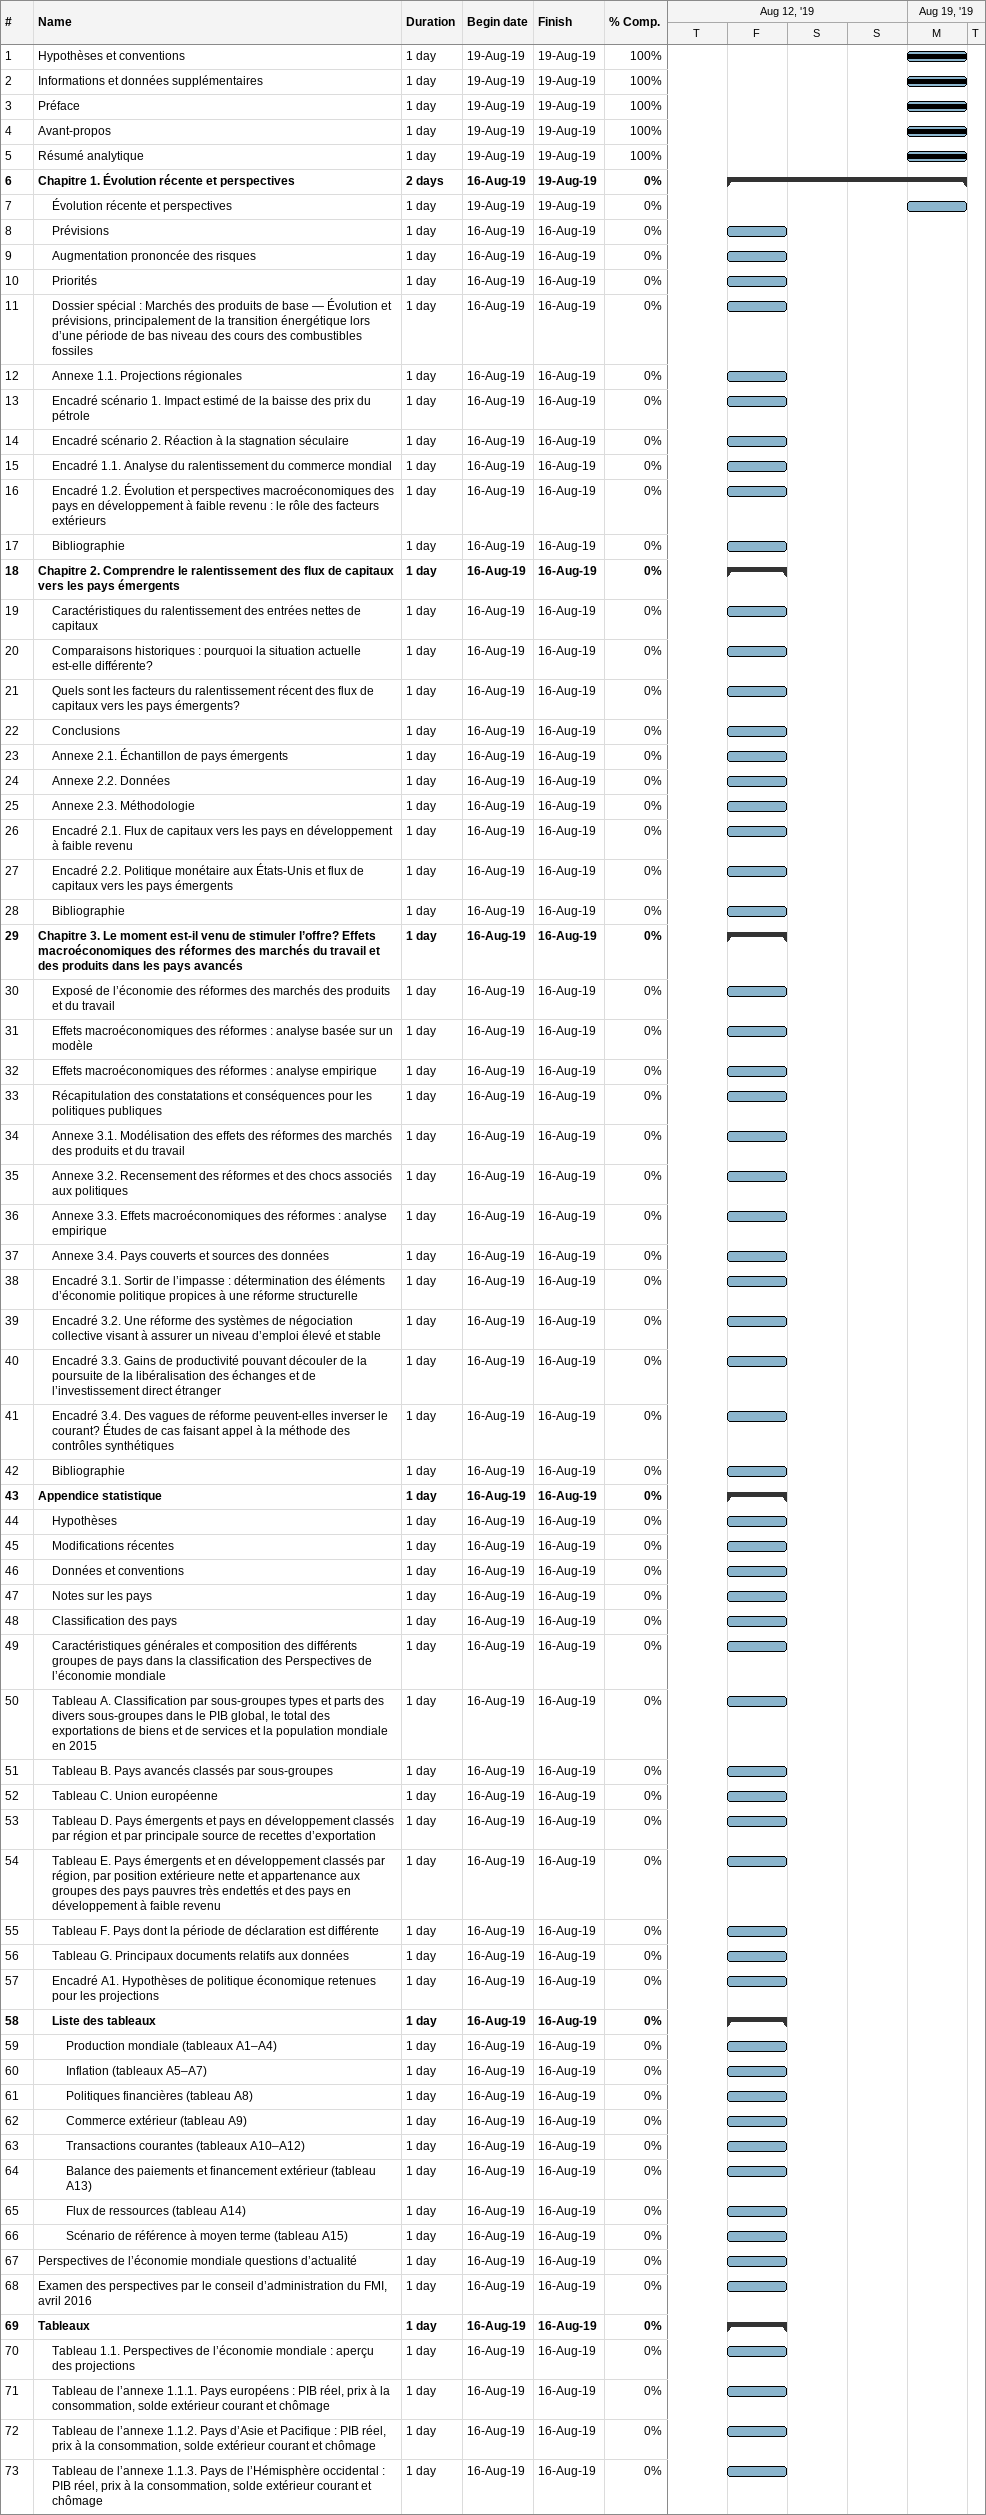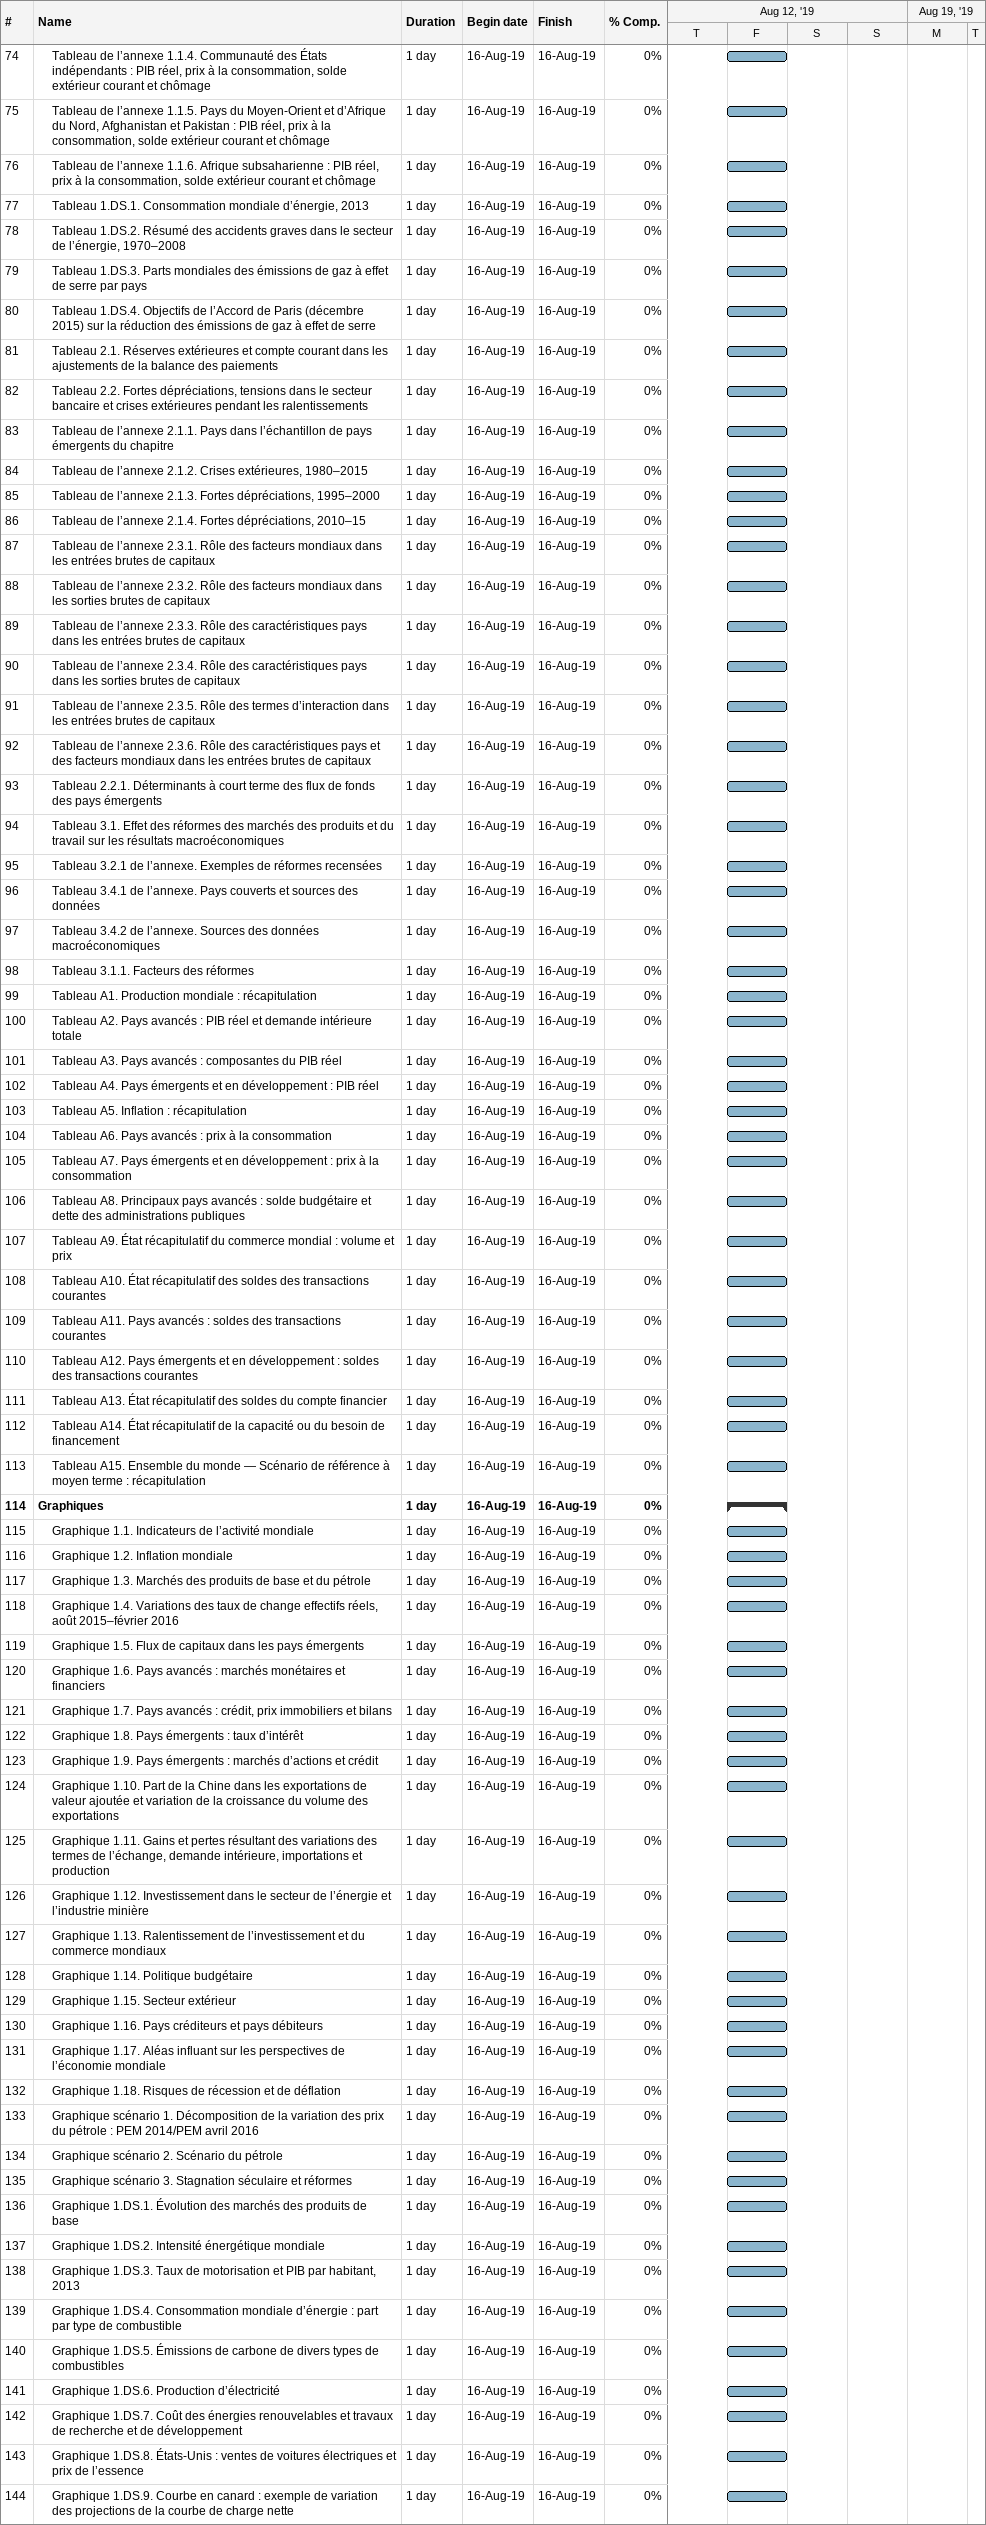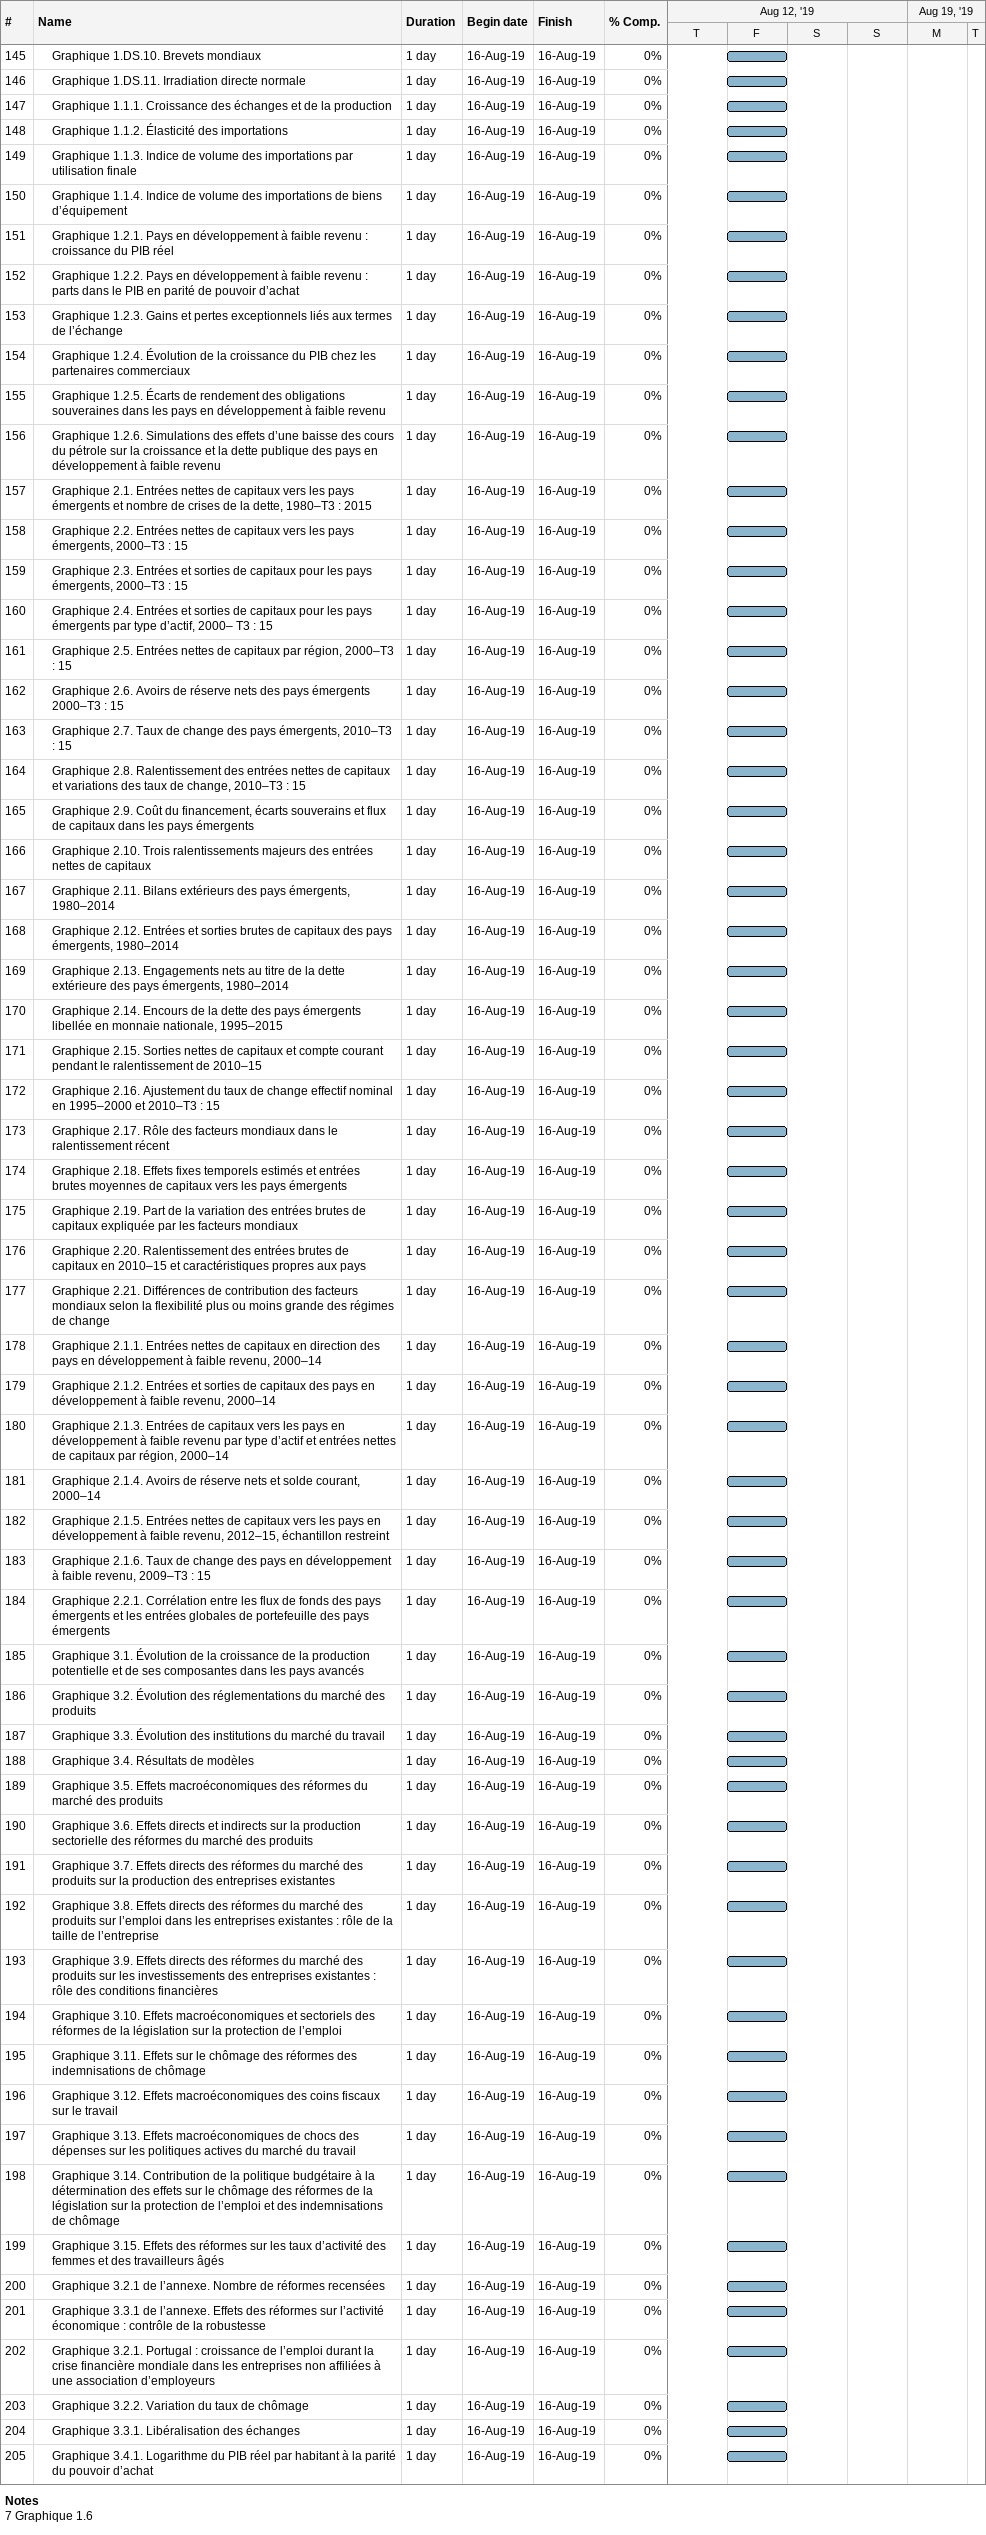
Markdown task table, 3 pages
| ID | Level | Task | Duration | Start | Finish | % complete |
|---|---|---|---|---|---|---|
| 1 | 1 | Hypothèses et conventions | 1d | 2019-08-19 | 2019-08-19 | 100 |
| 2 | 1 | Informations et données supplémentaires | 1d | 2019-08-19 | 2019-08-19 | 100 |
| 3 | 1 | Préface | 1d | 2019-08-19 | 2019-08-19 | 100 |
| 4 | 1 | Avant-propos | 1d | 2019-08-19 | 2019-08-19 | 100 |
| 5 | 1 | Résumé analytique | 1d | 2019-08-19 | 2019-08-19 | 100 |
| 6 | 1 | **Chapitre 1. Évolution récente et perspectives** | 2d | 2019-08-16 | 2019-08-19 | 0 |
| 7 | 2 | Évolution récente et perspectives | 1d | 2019-08-19 | 2019-08-19 | 0 |
| 8 | 2 | Prévisions | 1d | 2019-08-16 | 2019-08-16 | 0 |
| 9 | 2 | Augmentation prononcée des risques | 1d | 2019-08-16 | 2019-08-16 | 0 |
| 10 | 2 | Priorités | 1d | 2019-08-16 | 2019-08-16 | 0 |
| 11 | 2 | Dossier spécial : Marchés des produits de base — Évolution et prévisions, principalement de la transition énergétique lors d’une période de bas niveau des cours des combustibles fossiles | 1d | 2019-08-16 | 2019-08-16 | 0 |
| 12 | 2 | Annexe 1.1. Projections régionales | 1d | 2019-08-16 | 2019-08-16 | 0 |
| 13 | 2 | Encadré scénario 1. Impact estimé de la baisse des prix du pétrole | 1d | 2019-08-16 | 2019-08-16 | 0 |
| 14 | 2 | Encadré scénario 2. Réaction à la stagnation séculaire | 1d | 2019-08-16 | 2019-08-16 | 0 |
| 15 | 2 | Encadré 1.1. Analyse du ralentissement du commerce mondial | 1d | 2019-08-16 | 2019-08-16 | 0 |
| 16 | 2 | Encadré 1.2. Évolution et perspectives macroéconomiques des pays en développement à faible revenu : le rôle des facteurs extérieurs | 1d | 2019-08-16 | 2019-08-16 | 0 |
| 17 | 2 | Bibliographie | 1d | 2019-08-16 | 2019-08-16 | 0 |
| 18 | 1 | **Chapitre 2. Comprendre le ralentissement des flux de capitaux vers les pays émergents** | 1d | 2019-08-16 | 2019-08-16 | 0 |
| 19 | 2 | Caractéristiques du ralentissement des entrées nettes de capitaux | 1d | 2019-08-16 | 2019-08-16 | 0 |
| 20 | 2 | Comparaisons historiques : pourquoi la situation actuelle est-elle différente? | 1d | 2019-08-16 | 2019-08-16 | 0 |
| 21 | 2 | Quels sont les facteurs du ralentissement récent des flux de capitaux vers les pays émergents? | 1d | 2019-08-16 | 2019-08-16 | 0 |
| 22 | 2 | Conclusions | 1d | 2019-08-16 | 2019-08-16 | 0 |
| 23 | 2 | Annexe 2.1. Échantillon de pays émergents | 1d | 2019-08-16 | 2019-08-16 | 0 |
| 24 | 2 | Annexe 2.2. Données | 1d | 2019-08-16 | 2019-08-16 | 0 |
| 25 | 2 | Annexe 2.3. Méthodologie | 1d | 2019-08-16 | 2019-08-16 | 0 |
| 26 | 2 | Encadré 2.1. Flux de capitaux vers les pays en développement à faible revenu | 1d | 2019-08-16 | 2019-08-16 | 0 |
| 27 | 2 | Encadré 2.2. Politique monétaire aux États-Unis et flux de capitaux vers les pays émergents | 1d | 2019-08-16 | 2019-08-16 | 0 |
| 28 | 2 | Bibliographie | 1d | 2019-08-16 | 2019-08-16 | 0 |
| 29 | 1 | **Chapitre 3. Le moment est-il venu de stimuler l’offre? Effets macroéconomiques des réformes des marchés du travail et des produits dans les pays avancés** | 1d | 2019-08-16 | 2019-08-16 | 0 |
| 30 | 2 | Exposé de l’économie des réformes des marchés des produits et du travail | 1d | 2019-08-16 | 2019-08-16 | 0 |
| 31 | 2 | Effets macroéconomiques des réformes : analyse basée sur un modèle | 1d | 2019-08-16 | 2019-08-16 | 0 |
| 32 | 2 | Effets macroéconomiques des réformes : analyse empirique | 1d | 2019-08-16 | 2019-08-16 | 0 |
| 33 | 2 | Récapitulation des constatations et conséquences pour les politiques publiques | 1d | 2019-08-16 | 2019-08-16 | 0 |
| 34 | 2 | Annexe 3.1. Modélisation des effets des réformes des marchés des produits et du travail | 1d | 2019-08-16 | 2019-08-16 | 0 |
| 35 | 2 | Annexe 3.2. Recensement des réformes et des chocs associés aux politiques | 1d | 2019-08-16 | 2019-08-16 | 0 |
| 36 | 2 | Annexe 3.3. Effets macroéconomiques des réformes : analyse empirique | 1d | 2019-08-16 | 2019-08-16 | 0 |
| 37 | 2 | Annexe 3.4. Pays couverts et sources des données | 1d | 2019-08-16 | 2019-08-16 | 0 |
| 38 | 2 | Encadré 3.1. Sortir de l’impasse : détermination des éléments d’économie politique propices à une réforme structurelle | 1d | 2019-08-16 | 2019-08-16 | 0 |
| 39 | 2 | Encadré 3.2. Une réforme des systèmes de négociation collective visant à assurer un niveau d’emploi élevé et stable | 1d | 2019-08-16 | 2019-08-16 | 0 |
| 40 | 2 | Encadré 3.3. Gains de productivité pouvant découler de la poursuite de la libéralisation des échanges et de l’investissement direct étranger | 1d | 2019-08-16 | 2019-08-16 | 0 |
| 41 | 2 | Encadré 3.4. Des vagues de réforme peuvent-elles inverser le courant? Études de cas faisant appel à la méthode des contrôles synthétiques | 1d | 2019-08-16 | 2019-08-16 | 0 |
| 42 | 2 | Bibliographie | 1d | 2019-08-16 | 2019-08-16 | 0 |
| 43 | 1 | **Appendice statistique** | 1d | 2019-08-16 | 2019-08-16 | 0 |
| 44 | 2 | Hypothèses | 1d | 2019-08-16 | 2019-08-16 | 0 |
| 45 | 2 | Modifications récentes | 1d | 2019-08-16 | 2019-08-16 | 0 |
| 46 | 2 | Données et conventions | 1d | 2019-08-16 | 2019-08-16 | 0 |
| 47 | 2 | Notes sur les pays | 1d | 2019-08-16 | 2019-08-16 | 0 |
| 48 | 2 | Classification des pays | 1d | 2019-08-16 | 2019-08-16 | 0 |
| 49 | 2 | Caractéristiques générales et composition des différents groupes de pays dans la classification des Perspectives de l’économie mondiale | 1d | 2019-08-16 | 2019-08-16 | 0 |
| 50 | 2 | Tableau A. Classification par sous-groupes types et parts des divers sous-groupes dans le PIB global, le total des exportations de biens et de services et la population mondiale en 2015 | 1d | 2019-08-16 | 2019-08-16 | 0 |
| 51 | 2 | Tableau B. Pays avancés classés par sous-groupes | 1d | 2019-08-16 | 2019-08-16 | 0 |
| 52 | 2 | Tableau C. Union européenne | 1d | 2019-08-16 | 2019-08-16 | 0 |
| 53 | 2 | Tableau D. Pays émergents et pays en développement classés par région et par principale source de recettes d’exportation | 1d | 2019-08-16 | 2019-08-16 | 0 |
| 54 | 2 | Tableau E. Pays émergents et en développement classés par région, par position extérieure nette et appartenance aux groupes des pays pauvres très endettés et des pays en développement à faible revenu | 1d | 2019-08-16 | 2019-08-16 | 0 |
| 55 | 2 | Tableau F. Pays dont la période de déclaration est différente | 1d | 2019-08-16 | 2019-08-16 | 0 |
| 56 | 2 | Tableau G. Principaux documents relatifs aux données | 1d | 2019-08-16 | 2019-08-16 | 0 |
| 57 | 2 | Encadré A1. Hypothèses de politique économique retenues pour les projections | 1d | 2019-08-16 | 2019-08-16 | 0 |
| 58 | 2 | **Liste des tableaux** | 1d | 2019-08-16 | 2019-08-16 | 0 |
| 59 | 3 | Production mondiale (tableaux A1–A4) | 1d | 2019-08-16 | 2019-08-16 | 0 |
| 60 | 3 | Inflation (tableaux A5–A7) | 1d | 2019-08-16 | 2019-08-16 | 0 |
| 61 | 3 | Politiques financières (tableau A8) | 1d | 2019-08-16 | 2019-08-16 | 0 |
| 62 | 3 | Commerce extérieur (tableau A9) | 1d | 2019-08-16 | 2019-08-16 | 0 |
| 63 | 3 | Transactions courantes (tableaux A10–A12) | 1d | 2019-08-16 | 2019-08-16 | 0 |
| 64 | 3 | Balance des paiements et financement extérieur (tableau A13) | 1d | 2019-08-16 | 2019-08-16 | 0 |
| 65 | 3 | Flux de ressources (tableau A14) | 1d | 2019-08-16 | 2019-08-16 | 0 |
| 66 | 3 | Scénario de référence à moyen terme (tableau A15) | 1d | 2019-08-16 | 2019-08-16 | 0 |
| 67 | 1 | Perspectives de l’économie mondiale questions d’actualité | 1d | 2019-08-16 | 2019-08-16 | 0 |
| 68 | 1 | Examen des perspectives par le conseil d’administration du FMI, avril 2016 | 1d | 2019-08-16 | 2019-08-16 | 0 |
| 69 | 1 | **Tableaux** | 1d | 2019-08-16 | 2019-08-16 | 0 |
| 70 | 2 | Tableau 1.1. Perspectives de l’économie mondiale : aperçu des projections | 1d | 2019-08-16 | 2019-08-16 | 0 |
| 71 | 2 | Tableau de l’annexe 1.1.1. Pays européens : PIB réel, prix à la consommation, solde extérieur courant et chômage | 1d | 2019-08-16 | 2019-08-16 | 0 |
| 72 | 2 | Tableau de l’annexe 1.1.2. Pays d’Asie et Pacifique : PIB réel, prix à la consommation, solde extérieur courant et chômage | 1d | 2019-08-16 | 2019-08-16 | 0 |
| 73 | 2 | Tableau de l’annexe 1.1.3. Pays de l’Hémisphère occidental : PIB réel, prix à la consommation, solde extérieur courant et chômage | 1d | 2019-08-16 | 2019-08-16 | 0 |
| 74 | 2 | Tableau de l’annexe 1.1.4. Communauté des États indépendants : PIB réel, prix à la consommation, solde extérieur courant et chômage | 1d | 2019-08-16 | 2019-08-16 | 0 |
| 75 | 2 | Tableau de l’annexe 1.1.5. Pays du Moyen-Orient et d’Afrique du Nord, Afghanistan et Pakistan : PIB réel, prix à la consommation, solde extérieur courant et chômage | 1d | 2019-08-16 | 2019-08-16 | 0 |
| 76 | 2 | Tableau de l’annexe 1.1.6. Afrique subsaharienne : PIB réel, prix à la consommation, solde extérieur courant et chômage | 1d | 2019-08-16 | 2019-08-16 | 0 |
| 77 | 2 | Tableau 1.DS.1. Consommation mondiale d’énergie, 2013 | 1d | 2019-08-16 | 2019-08-16 | 0 |
| 78 | 2 | Tableau 1.DS.2. Résumé des accidents graves dans le secteur de l’énergie, 1970–2008 | 1d | 2019-08-16 | 2019-08-16 | 0 |
| 79 | 2 | Tableau 1.DS.3. Parts mondiales des émissions de gaz à effet de serre par pays | 1d | 2019-08-16 | 2019-08-16 | 0 |
| 80 | 2 | Tableau 1.DS.4. Objectifs de l’Accord de Paris (décembre 2015) sur la réduction des émissions de gaz à effet de serre | 1d | 2019-08-16 | 2019-08-16 | 0 |
| 81 | 2 | Tableau 2.1. Réserves extérieures et compte courant dans les ajustements de la balance des paiements | 1d | 2019-08-16 | 2019-08-16 | 0 |
| 82 | 2 | Tableau 2.2. Fortes dépréciations, tensions dans le secteur bancaire et crises extérieures pendant les ralentissements | 1d | 2019-08-16 | 2019-08-16 | 0 |
| 83 | 2 | Tableau de l’annexe 2.1.1. Pays dans l’échantillon de pays émergents du chapitre | 1d | 2019-08-16 | 2019-08-16 | 0 |
| 84 | 2 | Tableau de l’annexe 2.1.2. Crises extérieures, 1980–2015 | 1d | 2019-08-16 | 2019-08-16 | 0 |
| 85 | 2 | Tableau de l’annexe 2.1.3. Fortes dépréciations, 1995–2000 | 1d | 2019-08-16 | 2019-08-16 | 0 |
| 86 | 2 | Tableau de l’annexe 2.1.4. Fortes dépréciations, 2010–15 | 1d | 2019-08-16 | 2019-08-16 | 0 |
| 87 | 2 | Tableau de l’annexe 2.3.1. Rôle des facteurs mondiaux dans les entrées brutes de capitaux | 1d | 2019-08-16 | 2019-08-16 | 0 |
| 88 | 2 | Tableau de l’annexe 2.3.2. Rôle des facteurs mondiaux dans les sorties brutes de capitaux | 1d | 2019-08-16 | 2019-08-16 | 0 |
| 89 | 2 | Tableau de l’annexe 2.3.3. Rôle des caractéristiques pays dans les entrées brutes de capitaux | 1d | 2019-08-16 | 2019-08-16 | 0 |
| 90 | 2 | Tableau de l’annexe 2.3.4. Rôle des caractéristiques pays dans les sorties brutes de capitaux | 1d | 2019-08-16 | 2019-08-16 | 0 |
| 91 | 2 | Tableau de l’annexe 2.3.5. Rôle des termes d’interaction dans les entrées brutes de capitaux | 1d | 2019-08-16 | 2019-08-16 | 0 |
| 92 | 2 | Tableau de l’annexe 2.3.6. Rôle des caractéristiques pays et des facteurs mondiaux dans les entrées brutes de capitaux | 1d | 2019-08-16 | 2019-08-16 | 0 |
| 93 | 2 | Tableau 2.2.1. Déterminants à court terme des flux de fonds des pays émergents | 1d | 2019-08-16 | 2019-08-16 | 0 |
| 94 | 2 | Tableau 3.1. Effet des réformes des marchés des produits et du travail sur les résultats macroéconomiques | 1d | 2019-08-16 | 2019-08-16 | 0 |
| 95 | 2 | Tableau 3.2.1 de l’annexe. Exemples de réformes recensées | 1d | 2019-08-16 | 2019-08-16 | 0 |
| 96 | 2 | Tableau 3.4.1 de l’annexe. Pays couverts et sources des données | 1d | 2019-08-16 | 2019-08-16 | 0 |
| 97 | 2 | Tableau 3.4.2 de l’annexe. Sources des données macroéconomiques | 1d | 2019-08-16 | 2019-08-16 | 0 |
| 98 | 2 | Tableau 3.1.1. Facteurs des réformes | 1d | 2019-08-16 | 2019-08-16 | 0 |
| 99 | 2 | Tableau A1. Production mondiale : récapitulation | 1d | 2019-08-16 | 2019-08-16 | 0 |
| 100 | 2 | Tableau A2. Pays avancés : PIB réel et demande intérieure totale | 1d | 2019-08-16 | 2019-08-16 | 0 |
| 101 | 2 | Tableau A3. Pays avancés : composantes du PIB réel | 1d | 2019-08-16 | 2019-08-16 | 0 |
| 102 | 2 | Tableau A4. Pays émergents et en développement : PIB réel | 1d | 2019-08-16 | 2019-08-16 | 0 |
| 103 | 2 | Tableau A5. Inflation : récapitulation | 1d | 2019-08-16 | 2019-08-16 | 0 |
| 104 | 2 | Tableau A6. Pays avancés : prix à la consommation | 1d | 2019-08-16 | 2019-08-16 | 0 |
| 105 | 2 | Tableau A7. Pays émergents et en développement : prix à la consommation | 1d | 2019-08-16 | 2019-08-16 | 0 |
| 106 | 2 | Tableau A8. Principaux pays avancés : solde budgétaire et dette des administrations publiques | 1d | 2019-08-16 | 2019-08-16 | 0 |
| 107 | 2 | Tableau A9. État récapitulatif du commerce mondial : volume et prix | 1d | 2019-08-16 | 2019-08-16 | 0 |
| 108 | 2 | Tableau A10. État récapitulatif des soldes des transactions courantes | 1d | 2019-08-16 | 2019-08-16 | 0 |
| 109 | 2 | Tableau A11. Pays avancés : soldes des transactions courantes | 1d | 2019-08-16 | 2019-08-16 | 0 |
| 110 | 2 | Tableau A12. Pays émergents et en développement : soldes des transactions courantes | 1d | 2019-08-16 | 2019-08-16 | 0 |
| 111 | 2 | Tableau A13. État récapitulatif des soldes du compte financier | 1d | 2019-08-16 | 2019-08-16 | 0 |
| 112 | 2 | Tableau A14. État récapitulatif de la capacité ou du besoin de financement | 1d | 2019-08-16 | 2019-08-16 | 0 |
| 113 | 2 | Tableau A15. Ensemble du monde — Scénario de référence à moyen terme : récapitulation | 1d | 2019-08-16 | 2019-08-16 | 0 |
| 114 | 1 | **Graphiques** | 1d | 2019-08-16 | 2019-08-16 | 0 |
| 115 | 2 | Graphique 1.1. Indicateurs de l’activité mondiale | 1d | 2019-08-16 | 2019-08-16 | 0 |
| 116 | 2 | Graphique 1.2. Inflation mondiale | 1d | 2019-08-16 | 2019-08-16 | 0 |
| 117 | 2 | Graphique 1.3. Marchés des produits de base et du pétrole | 1d | 2019-08-16 | 2019-08-16 | 0 |
| 118 | 2 | Graphique 1.4. Variations des taux de change effectifs réels, août 2015–février 2016 | 1d | 2019-08-16 | 2019-08-16 | 0 |
| 119 | 2 | Graphique 1.5. Flux de capitaux dans les pays émergents | 1d | 2019-08-16 | 2019-08-16 | 0 |
| 120 | 2 | Graphique 1.6. Pays avancés : marchés monétaires et financiers | 1d | 2019-08-16 | 2019-08-16 | 0 |
| 121 | 2 | Graphique 1.7. Pays avancés : crédit, prix immobiliers et bilans | 1d | 2019-08-16 | 2019-08-16 | 0 |
| 122 | 2 | Graphique 1.8. Pays émergents : taux d’intérêt | 1d | 2019-08-16 | 2019-08-16 | 0 |
| 123 | 2 | Graphique 1.9. Pays émergents : marchés d’actions et crédit | 1d | 2019-08-16 | 2019-08-16 | 0 |
| 124 | 2 | Graphique 1.10. Part de la Chine dans les exportations de valeur ajoutée et variation de la croissance du volume des exportations | 1d | 2019-08-16 | 2019-08-16 | 0 |
| 125 | 2 | Graphique 1.11. Gains et pertes résultant des variations des termes de l’échange, demande intérieure, importations et production | 1d | 2019-08-16 | 2019-08-16 | 0 |
| 126 | 2 | Graphique 1.12. Investissement dans le secteur de l’énergie et l’industrie minière | 1d | 2019-08-16 | 2019-08-16 | 0 |
| 127 | 2 | Graphique 1.13. Ralentissement de l’investissement et du commerce mondiaux | 1d | 2019-08-16 | 2019-08-16 | 0 |
| 128 | 2 | Graphique 1.14. Politique budgétaire | 1d | 2019-08-16 | 2019-08-16 | 0 |
| 129 | 2 | Graphique 1.15. Secteur extérieur | 1d | 2019-08-16 | 2019-08-16 | 0 |
| 130 | 2 | Graphique 1.16. Pays créditeurs et pays débiteurs | 1d | 2019-08-16 | 2019-08-16 | 0 |
| 131 | 2 | Graphique 1.17. Aléas influant sur les perspectives de l’économie mondiale | 1d | 2019-08-16 | 2019-08-16 | 0 |
| 132 | 2 | Graphique 1.18. Risques de récession et de déflation | 1d | 2019-08-16 | 2019-08-16 | 0 |
| 133 | 2 | Graphique scénario 1. Décomposition de la variation des prix du pétrole : PEM 2014/PEM avril 2016 | 1d | 2019-08-16 | 2019-08-16 | 0 |
| 134 | 2 | Graphique scénario 2. Scénario du pétrole | 1d | 2019-08-16 | 2019-08-16 | 0 |
| 135 | 2 | Graphique scénario 3. Stagnation séculaire et réformes | 1d | 2019-08-16 | 2019-08-16 | 0 |
| 136 | 2 | Graphique 1.DS.1. Évolution des marchés des produits de base | 1d | 2019-08-16 | 2019-08-16 | 0 |
| 137 | 2 | Graphique 1.DS.2. Intensité énergétique mondiale | 1d | 2019-08-16 | 2019-08-16 | 0 |
| 138 | 2 | Graphique 1.DS.3. Taux de motorisation et PIB par habitant, 2013 | 1d | 2019-08-16 | 2019-08-16 | 0 |
| 139 | 2 | Graphique 1.DS.4. Consommation mondiale d’énergie : part par type de combustible | 1d | 2019-08-16 | 2019-08-16 | 0 |
| 140 | 2 | Graphique 1.DS.5. Émissions de carbone de divers types de combustibles | 1d | 2019-08-16 | 2019-08-16 | 0 |
| 141 | 2 | Graphique 1.DS.6. Production d’électricité | 1d | 2019-08-16 | 2019-08-16 | 0 |
| 142 | 2 | Graphique 1.DS.7. Coût des énergies renouvelables et travaux de recherche et de développement | 1d | 2019-08-16 | 2019-08-16 | 0 |
| 143 | 2 | Graphique 1.DS.8. États-Unis : ventes de voitures électriques et prix de l’essence | 1d | 2019-08-16 | 2019-08-16 | 0 |
| 144 | 2 | Graphique 1.DS.9. Courbe en canard : exemple de variation des projections de la courbe de charge nette | 1d | 2019-08-16 | 2019-08-16 | 0 |
| 145 | 2 | Graphique 1.DS.10. Brevets mondiaux | 1d | 2019-08-16 | 2019-08-16 | 0 |
| 146 | 2 | Graphique 1.DS.11. Irradiation directe normale | 1d | 2019-08-16 | 2019-08-16 | 0 |
| 147 | 2 | Graphique 1.1.1. Croissance des échanges et de la production | 1d | 2019-08-16 | 2019-08-16 | 0 |
| 148 | 2 | Graphique 1.1.2. Élasticité des importations | 1d | 2019-08-16 | 2019-08-16 | 0 |
| 149 | 2 | Graphique 1.1.3. Indice de volume des importations par utilisation finale | 1d | 2019-08-16 | 2019-08-16 | 0 |
| 150 | 2 | Graphique 1.1.4. Indice de volume des importations de biens d’équipement | 1d | 2019-08-16 | 2019-08-16 | 0 |
| 151 | 2 | Graphique 1.2.1. Pays en développement à faible revenu : croissance du PIB réel | 1d | 2019-08-16 | 2019-08-16 | 0 |
| 152 | 2 | Graphique 1.2.2. Pays en développement à faible revenu : parts dans le PIB en parité de pouvoir d’achat | 1d | 2019-08-16 | 2019-08-16 | 0 |
| 153 | 2 | Graphique 1.2.3. Gains et pertes exceptionnels liés aux termes de l’échange | 1d | 2019-08-16 | 2019-08-16 | 0 |
| 154 | 2 | Graphique 1.2.4. Évolution de la croissance du PIB chez les partenaires commerciaux | 1d | 2019-08-16 | 2019-08-16 | 0 |
| 155 | 2 | Graphique 1.2.5. Écarts de rendement des obligations souveraines dans les pays en développement à faible revenu | 1d | 2019-08-16 | 2019-08-16 | 0 |
| 156 | 2 | Graphique 1.2.6. Simulations des effets d’une baisse des cours du pétrole sur la croissance et la dette publique des pays en développement à faible revenu | 1d | 2019-08-16 | 2019-08-16 | 0 |
| 157 | 2 | Graphique 2.1. Entrées nettes de capitaux vers les pays émergents et nombre de crises de la dette, 1980–T3 : 2015 | 1d | 2019-08-16 | 2019-08-16 | 0 |
| 158 | 2 | Graphique 2.2. Entrées nettes de capitaux vers les pays émergents, 2000–T3 : 15 | 1d | 2019-08-16 | 2019-08-16 | 0 |
| 159 | 2 | Graphique 2.3. Entrées et sorties de capitaux pour les pays émergents, 2000–T3 : 15 | 1d | 2019-08-16 | 2019-08-16 | 0 |
| 160 | 2 | Graphique 2.4. Entrées et sorties de capitaux pour les pays émergents par type d’actif, 2000– T3 : 15 | 1d | 2019-08-16 | 2019-08-16 | 0 |
| 161 | 2 | Graphique 2.5. Entrées nettes de capitaux par région, 2000–T3 : 15 | 1d | 2019-08-16 | 2019-08-16 | 0 |
| 162 | 2 | Graphique 2.6. Avoirs de réserve nets des pays émergents 2000–T3 : 15 | 1d | 2019-08-16 | 2019-08-16 | 0 |
| 163 | 2 | Graphique 2.7. Taux de change des pays émergents, 2010–T3 : 15 | 1d | 2019-08-16 | 2019-08-16 | 0 |
| 164 | 2 | Graphique 2.8. Ralentissement des entrées nettes de capitaux et variations des taux de change, 2010–T3 : 15 | 1d | 2019-08-16 | 2019-08-16 | 0 |
| 165 | 2 | Graphique 2.9. Coût du financement, écarts souverains et flux de capitaux dans les pays émergents | 1d | 2019-08-16 | 2019-08-16 | 0 |
| 166 | 2 | Graphique 2.10. Trois ralentissements majeurs des entrées nettes de capitaux | 1d | 2019-08-16 | 2019-08-16 | 0 |
| 167 | 2 | Graphique 2.11. Bilans extérieurs des pays émergents, 1980–2014 | 1d | 2019-08-16 | 2019-08-16 | 0 |
| 168 | 2 | Graphique 2.12. Entrées et sorties brutes de capitaux des pays émergents, 1980–2014 | 1d | 2019-08-16 | 2019-08-16 | 0 |
| 169 | 2 | Graphique 2.13. Engagements nets au titre de la dette extérieure des pays émergents, 1980–2014 | 1d | 2019-08-16 | 2019-08-16 | 0 |
| 170 | 2 | Graphique 2.14. Encours de la dette des pays émergents libellée en monnaie nationale, 1995–2015 | 1d | 2019-08-16 | 2019-08-16 | 0 |
| 171 | 2 | Graphique 2.15. Sorties nettes de capitaux et compte courant pendant le ralentissement de 2010–15 | 1d | 2019-08-16 | 2019-08-16 | 0 |
| 172 | 2 | Graphique 2.16. Ajustement du taux de change effectif nominal en 1995–2000 et 2010–T3 : 15 | 1d | 2019-08-16 | 2019-08-16 | 0 |
| 173 | 2 | Graphique 2.17. Rôle des facteurs mondiaux dans le ralentissement récent | 1d | 2019-08-16 | 2019-08-16 | 0 |
| 174 | 2 | Graphique 2.18. Effets fixes temporels estimés et entrées brutes moyennes de capitaux vers les pays émergents | 1d | 2019-08-16 | 2019-08-16 | 0 |
| 175 | 2 | Graphique 2.19. Part de la variation des entrées brutes de capitaux expliquée par les facteurs mondiaux | 1d | 2019-08-16 | 2019-08-16 | 0 |
| 176 | 2 | Graphique 2.20. Ralentissement des entrées brutes de capitaux en 2010–15 et caractéristiques propres aux pays | 1d | 2019-08-16 | 2019-08-16 | 0 |
| 177 | 2 | Graphique 2.21. Différences de contribution des facteurs mondiaux selon la flexibilité plus ou moins grande des régimes de change | 1d | 2019-08-16 | 2019-08-16 | 0 |
| 178 | 2 | Graphique 2.1.1. Entrées nettes de capitaux en direction des pays en développement à faible revenu, 2000–14 | 1d | 2019-08-16 | 2019-08-16 | 0 |
| 179 | 2 | Graphique 2.1.2. Entrées et sorties de capitaux des pays en développement à faible revenu, 2000–14 | 1d | 2019-08-16 | 2019-08-16 | 0 |
| 180 | 2 | Graphique 2.1.3. Entrées de capitaux vers les pays en développement à faible revenu par type d’actif et entrées nettes de capitaux par région, 2000–14 | 1d | 2019-08-16 | 2019-08-16 | 0 |
| 181 | 2 | Graphique 2.1.4. Avoirs de réserve nets et solde courant, 2000–14 | 1d | 2019-08-16 | 2019-08-16 | 0 |
| 182 | 2 | Graphique 2.1.5. Entrées nettes de capitaux vers les pays en développement à faible revenu, 2012–15, échantillon restreint | 1d | 2019-08-16 | 2019-08-16 | 0 |
| 183 | 2 | Graphique 2.1.6. Taux de change des pays en développement à faible revenu, 2009–T3 : 15 | 1d | 2019-08-16 | 2019-08-16 | 0 |
| 184 | 2 | Graphique 2.2.1. Corrélation entre les flux de fonds des pays émergents et les entrées globales de portefeuille des pays émergents | 1d | 2019-08-16 | 2019-08-16 | 0 |
| 185 | 2 | Graphique 3.1. Évolution de la croissance de la production potentielle et de ses composantes dans les pays avancés | 1d | 2019-08-16 | 2019-08-16 | 0 |
| 186 | 2 | Graphique 3.2. Évolution des réglementations du marché des produits | 1d | 2019-08-16 | 2019-08-16 | 0 |
| 187 | 2 | Graphique 3.3. Évolution des institutions du marché du travail | 1d | 2019-08-16 | 2019-08-16 | 0 |
| 188 | 2 | Graphique 3.4. Résultats de modèles | 1d | 2019-08-16 | 2019-08-16 | 0 |
| 189 | 2 | Graphique 3.5. Effets macroéconomiques des réformes du marché des produits | 1d | 2019-08-16 | 2019-08-16 | 0 |
| 190 | 2 | Graphique 3.6. Effets directs et indirects sur la production sectorielle des réformes du marché des produits | 1d | 2019-08-16 | 2019-08-16 | 0 |
| 191 | 2 | Graphique 3.7. Effets directs des réformes du marché des produits sur la production des entreprises existantes | 1d | 2019-08-16 | 2019-08-16 | 0 |
| 192 | 2 | Graphique 3.8. Effets directs des réformes du marché des produits sur l’emploi dans les entreprises existantes : rôle de la taille de l’entreprise | 1d | 2019-08-16 | 2019-08-16 | 0 |
| 193 | 2 | Graphique 3.9. Effets directs des réformes du marché des produits sur les investissements des entreprises existantes : rôle des conditions financières | 1d | 2019-08-16 | 2019-08-16 | 0 |
| 194 | 2 | Graphique 3.10. Effets macroéconomiques et sectoriels des réformes de la législation sur la protection de l’emploi | 1d | 2019-08-16 | 2019-08-16 | 0 |
| 195 | 2 | Graphique 3.11. Effets sur le chômage des réformes des indemnisations de chômage | 1d | 2019-08-16 | 2019-08-16 | 0 |
| 196 | 2 | Graphique 3.12. Effets macroéconomiques des coins fiscaux sur le travail | 1d | 2019-08-16 | 2019-08-16 | 0 |
| 197 | 2 | Graphique 3.13. Effets macroéconomiques de chocs des dépenses sur les politiques actives du marché du travail | 1d | 2019-08-16 | 2019-08-16 | 0 |
| 198 | 2 | Graphique 3.14. Contribution de la politique budgétaire à la détermination des effets sur le chômage des réformes de la législation sur la protection de l’emploi et des indemnisations de chômage | 1d | 2019-08-16 | 2019-08-16 | 0 |
| 199 | 2 | Graphique 3.15. Effets des réformes sur les taux d’activité des femmes et des travailleurs âgés | 1d | 2019-08-16 | 2019-08-16 | 0 |
| 200 | 2 | Graphique 3.2.1 de l’annexe. Nombre de réformes recensées | 1d | 2019-08-16 | 2019-08-16 | 0 |
| 201 | 2 | Graphique 3.3.1 de l’annexe. Effets des réformes sur l’activité économique : contrôle de la robustesse | 1d | 2019-08-16 | 2019-08-16 | 0 |
| 202 | 2 | Graphique 3.2.1. Portugal : croissance de l’emploi durant la crise financière mondiale dans les entreprises non affiliées à une association d’employeurs | 1d | 2019-08-16 | 2019-08-16 | 0 |
| 203 | 2 | Graphique 3.2.2. Variation du taux de chômage | 1d | 2019-08-16 | 2019-08-16 | 0 |
| 204 | 2 | Graphique 3.3.1. Libéralisation des échanges | 1d | 2019-08-16 | 2019-08-16 | 0 |
| 205 | 2 | Graphique 3.4.1. Logarithme du PIB réel par habitant à la parité du pouvoir d’achat | 1d | 2019-08-16 | 2019-08-16 | 0 |

Notes
- 7: Graphique 1.6
